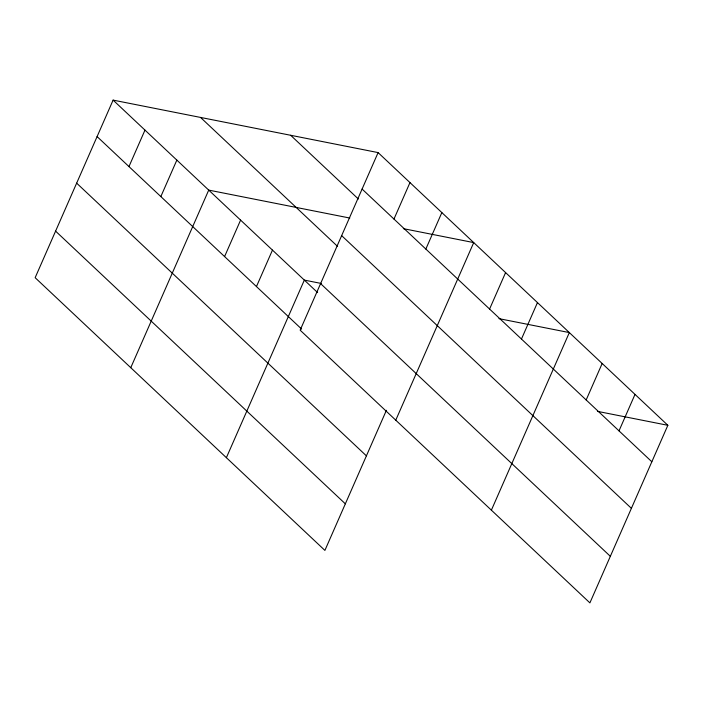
<?xml version="1.0" encoding="UTF-8"?>
<svg xmlns="http://www.w3.org/2000/svg" width="703" height="703" viewBox="0 0 703 703"><rect width="100%" height="100%" fill="white"/><g stroke="black" fill="none" stroke-linecap="round" stroke-linejoin="round"><path stroke-width="1.05" d="M378.1 152.595L300.146 330.182L589.896 602.884L667.85 425.306L378.1 152.595L113.104 100.116L35.15 277.694L324.9 550.405L386.413 410.28M128.965 166.576L144.976 130.117M160.838 196.576L176.848 160.108M130.767 367.687L208.721 190.109L349.804 218.044M224.582 256.569L240.593 220.109M256.454 286.569L272.465 250.101M226.384 457.679L304.337 280.102L321.403 283.485M393.97 219.055L409.972 182.595M425.842 249.055L441.844 212.596M395.763 420.174L473.717 242.588L403.329 228.651M489.587 309.048L505.589 272.588M521.459 339.048L537.461 302.589M491.379 510.167L569.333 332.581L498.945 318.644M586.17 399.954L602.172 363.486M619.009 430.86L635.011 394.392M597.462 411.36L667.85 425.306M362.098 189.063L651.839 461.766M290.655 135.275L358.381 199.019M341.649 235.628L631.399 508.339M200.548 117.436L337.607 246.428M320.594 283.608L610.336 556.319M113.104 100.116L317.633 292.615M97.093 136.584L301.622 329.074M76.653 183.149L366.404 455.852M55.59 231.129L345.34 503.831"/></g></svg>
